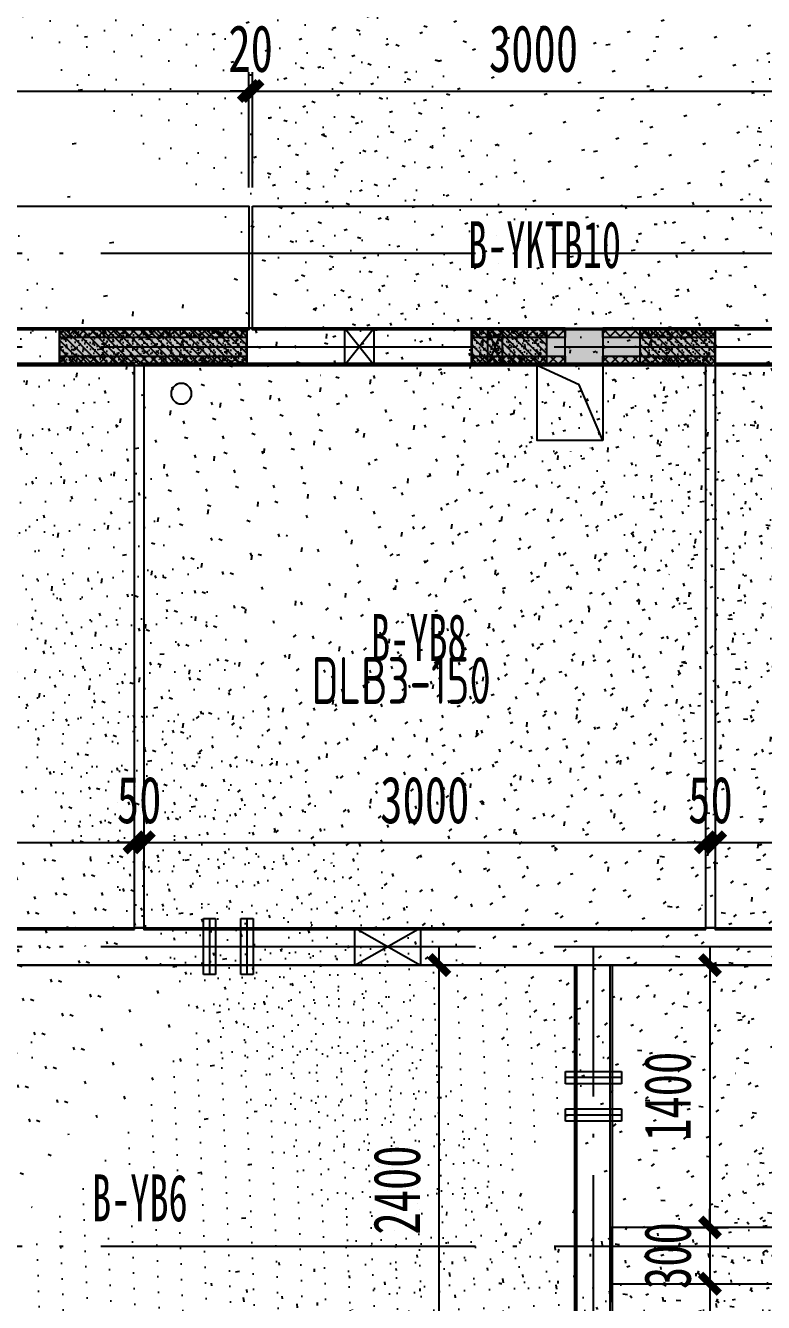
# Model space of a CAD drawing. Extents: x -3200779283 to -8106663, y 659664 to 1123462.
# Drawn here: x -8135382 to -8131443, y 1011838 to 1018652 of the extents above; entities that cross this region are included whole.
import ezdxf
from ezdxf.enums import TextEntityAlignment as Align
from ezdxf.xclip import XClip

# ---------------------------------------------------------------- set-up
doc = ezdxf.new("R2010")
doc.units = 0
doc.header["$LTSCALE"] = 1000
doc.header["$MEASUREMENT"] = 0
doc.header["$XCLIPFRAME"] = 0
for name, pattern in [('125-墙体$0$CENTER2', [1.125, 0.75, -0.125, 0.125, -0.125]), ('125-墙体$0$CONTINOUS', [0]), ('3#-轴线$0$DOTE', [2.42, 2, -0.2, 0.02, -0.2]), ('3#4#5#$0$DASH', [0.35, 0.25, -0.1]), ('DASH', [0.35, 0.25, -0.1])]:
    doc.linetypes.add(name, pattern=pattern)
doc.layers.get('Defpoints').update_dxf_attribs({"color": 30, "linetype": 'DASH'})
for name, color, linetype in [('125-墙体$0$DUCT-排烟中心线', 5, '125-墙体$0$CENTER2'), ('125-墙体$0$DUCT-排烟管', 2, 'Continuous'), ('125-墙体$0$DUCT-送风中心线', 5, '125-墙体$0$CENTER2'), ('125-墙体$0$DUCT-送风管', 4, 'Continuous'), ('125-墙体$0$S-SLAB-HOLE', 5, 'Continuous'), ('125-墙体$0$S-WALL', 40, 'Continuous'), ('125-墙体$0$S-WALL-BEAM', 120, 'Continuous'), ('125-墙体$0$S-WALL-COLU', 252, '125-墙体$0$CONTINOUS'), ('125-墙体$0$S-WALL-COLU-HATC', 16, 'Continuous'), ('125-墙体$0$S-WALL-HATC', 253, 'Continuous'), ('125-墙体$0$提结构条件', 7, 'Continuous'), ('125-墙体$0$暖-首层和标准层暖通套管_TZ$0$H-暖洞-剪力墙', 6, 'Continuous'), ('125-墙体$0$暖-首层和标准层暖通套管_TZ$0$H-暖洞-穿梁', 3, 'Continuous'), ('3#-轴线$0$A-ANNO-DOTE', 10, '3#-轴线$0$DOTE'), ('3#4#5#$0$PC-SLAB', 6, '3#4#5#$0$DASH'), ('3#4#5#$0$S-ANNO-TEXT', 7, 'Continuous'), ('3#4#5#$0$S-DIMS-SLAB', 120, 'Continuous'), ('3#4#5#$0$S-PC-FQ-WYQ', 4, 'Continuous'), ('3#4#5#$0$S-PC-SLAB', 6, 'Continuous'), ('3#4#5#$0$S-WALL-HATC', 253, 'Continuous'), ('3#4#5#$0$可计入现浇段', 60, 'Continuous'), ('3#4#5#模板$0$S-SLAB-TEXT', 120, 'Continuous')]:
    doc.layers.add(name, color=color, linetype=linetype)
doc.styles.add('3#4#5#$0$外部参照 1$0$宋体', font='', dxfattribs={"width": 0.8})
doc.styles.add('3#4#5#$0$楷体', font='', dxfattribs={"width": 0.7})
doc.styles.add('3#4#5#模板$0$TSSD_Rein', font='tssdeng.shx', dxfattribs={"width": 0.7, "bigfont": 'hztxt.shx'})
doc.styles.get('3#4#5#$0$外部参照 1$0$宋体').set_extended_font_data('SimSun')
doc.styles.get('3#4#5#$0$楷体').set_extended_font_data('KaiTi_GB2312')
doc.dimstyles.new('3#4#5#$0$TSSD_100_100', dxfattribs={"dimtxt": 250, "dimasz": 100, "dimexe": 100, "dimexo": 250, "dimgap": 100, "dimtad": 1, "dimdec": 0, "dimzin": 0, "dimdsep": 46, "dimtxsty": '3#4#5#$0$楷体', "dimblk": '3#4#5#$0$_ArchTick', "dimcen": 0, "dimdle": 100, "dimclrt": 7, "dimadec": 0, "dimazin": 0, "dimtfac": 1, "dimtdec": 0, "dimtix": 1, "dimtmove": 2, "dimatfit": 3, "dimfxl": 1, "dimtolj": 1, "dimtzin": 0, "dimarcsym": 0})

# ---------------------------------------------------------------- blocks, each defined once
blk = doc.blocks.new('3#4#5#模板$0$banhou-1')
at = {"layer": '3#4#5#模板$0$S-SLAB-TEXT', "style": '3#4#5#模板$0$TSSD_Rein', "width": 0.7}
blk.add_text('DLB3-150', height=250, dxfattribs=at).set_placement((97606.4, 30506.8), align=Align.BOTTOM_LEFT)
blk = doc.blocks.new('3#4#5#$0$B-YWQ1')
at = {"layer": '3#4#5#$0$S-PC-FQ-WYQ'}
h = blk.add_hatch(dxfattribs=at)
h.set_pattern_fill('ANSI37', color=256, scale=12, angle=180)
h.set_pattern_definition([(225, (-660807.175, -531964.03), (26.9407684, -26.9407684), []), (315, (-660807.175, -531964.03), (26.9407684, 26.9407684), [])])
h.paths.add_polyline_path([(-147205.8, 329838.4), (-147205.8, 329888.4), (-147605.8, 329888.4), (-147605.8, 329838.4)])
h = blk.add_hatch(dxfattribs=at)
h.set_pattern_fill('ANSI37', color=256, scale=12, angle=180)
h.set_pattern_definition([(225, (-658107.177, -531964.03), (26.9407684, -26.9407684), []), (315, (-658107.177, -531964.03), (26.9407684, 26.9407684), [])])
h.paths.add_polyline_path([(-144505.8, 329838.4), (-144505.8, 329888.4), (-145105.8, 329888.4), (-145105.8, 329838.4)])
h = blk.add_hatch(dxfattribs=at)
h.set_pattern_fill('ANSI37', color=256, scale=12, angle=180)
h.set_pattern_definition([(225, (-660807.175, -532114.03), (26.9407684, -26.9407684), []), (315, (-660807.175, -532114.03), (26.9407684, 26.9407684), [])])
h.paths.add_polyline_path([(-147205.8, 329688.4), (-147205.8, 329738.4), (-147605.8, 329738.4), (-147605.8, 329688.4)])
h = blk.add_hatch(dxfattribs=at)
h.set_pattern_fill('ANSI37', color=256, scale=12, angle=180)
h.set_pattern_definition([(225, (-658107.177, -532114.03), (26.9407684, -26.9407684), []), (315, (-658107.177, -532114.03), (26.9407684, 26.9407684), [])])
h.paths.add_polyline_path([(-144505.8, 329688.4), (-144505.8, 329738.4), (-145105.8, 329738.4), (-145105.8, 329688.4)])
for points in [[(-147205.8, 329838.4), (-147205.8, 329888.4), (-147605.8, 329888.4), (-147605.8, 329838.4)], [(-147605.8, 329688.4), (-147605.8, 329888.4), (-147205.8, 329888.4), (-147205.8, 329688.4)], [(-147205.8, 329888.4), (-145105.8, 329888.4), (-145105.8, 329688.4), (-147205.8, 329688.4)], [(-144505.8, 329838.4), (-144505.8, 329888.4), (-145105.8, 329888.4), (-145105.8, 329838.4)], [(-145105.8, 329688.4), (-145105.8, 329888.4), (-144505.8, 329888.4), (-144505.8, 329688.4)], [(-147205.8, 329688.4), (-147205.8, 329738.4), (-147605.8, 329738.4), (-147605.8, 329688.4)], [(-144505.8, 329688.4), (-144505.8, 329738.4), (-145105.8, 329738.4), (-145105.8, 329688.4)]]:
    blk.add_lwpolyline(points, close=True, dxfattribs=at)
blk = doc.blocks.new('3#4#5#$0$B-YWQ2')
at = {"layer": '3#4#5#$0$S-PC-FQ-WYQ'}
h = blk.add_hatch(dxfattribs=at)
h.set_pattern_fill('ANSI37', color=256, scale=12, angle=180)
h.set_pattern_definition([(225, (-657507.18, -531964.03), (26.9407684, -26.9407684), []), (315, (-657507.18, -531964.03), (26.9407684, 26.9407684), [])])
h.paths.add_polyline_path([(-143805.8, 329838.4), (-143805.8, 329888.4), (-144305.8, 329888.4), (-144305.8, 329838.4)])
h = blk.add_hatch(dxfattribs=at)
h.set_pattern_fill('ANSI37', color=256, scale=12, angle=180)
h.set_pattern_definition([(225, (-655807.177, -531964.03), (26.9407684, -26.9407684), []), (315, (-655807.177, -531964.03), (26.9407684, 26.9407684), [])])
h.paths.add_polyline_path([(-141605.8, 329838.4), (-141605.8, 329888.4), (-142605.8, 329888.4), (-142605.8, 329838.4)])
h = blk.add_hatch(dxfattribs=at)
h.set_pattern_fill('ANSI37', color=256, scale=12, angle=180)
h.set_pattern_definition([(225, (-653107.182, -531964.03), (26.9407684, -26.9407684), []), (315, (-653107.182, -531964.03), (26.9407684, 26.9407684), [])])
h.paths.add_polyline_path([(-139605.8, 329838.4), (-139605.8, 329888.4), (-140105.8, 329888.4), (-140105.8, 329838.4)])
h = blk.add_hatch(dxfattribs=at)
h.set_pattern_fill('ANSI37', color=256, scale=12, angle=180)
h.set_pattern_definition([(225, (-657507.18, -532114.03), (26.9407684, -26.9407684), []), (315, (-657507.18, -532114.03), (26.9407684, 26.9407684), [])])
h.paths.add_polyline_path([(-143805.8, 329688.4), (-143805.8, 329738.4), (-144305.8, 329738.4), (-144305.8, 329688.4)])
h = blk.add_hatch(dxfattribs=at)
h.set_pattern_fill('ANSI37', color=256, scale=12, angle=180)
h.set_pattern_definition([(225, (-655807.177, -532114.03), (26.9407684, -26.9407684), []), (315, (-655807.177, -532114.03), (26.9407684, 26.9407684), [])])
h.paths.add_polyline_path([(-141605.8, 329688.4), (-141605.8, 329738.4), (-142605.8, 329738.4), (-142605.8, 329688.4)])
h = blk.add_hatch(dxfattribs=at)
h.set_pattern_fill('ANSI37', color=256, scale=12, angle=180)
h.set_pattern_definition([(225, (-653107.182, -532114.03), (26.9407684, -26.9407684), []), (315, (-653107.182, -532114.03), (26.9407684, 26.9407684), [])])
h.paths.add_polyline_path([(-139605.8, 329688.4), (-139605.8, 329738.4), (-140105.8, 329738.4), (-140105.8, 329688.4)])
for points in [[(-143805.8, 329838.4), (-143805.8, 329888.4), (-144305.8, 329888.4), (-144305.8, 329838.4)], [(-144305.8, 329688.4), (-144305.8, 329888.4), (-143805.8, 329888.4), (-143805.8, 329688.4)], [(-143805.8, 329888.4), (-142605.8, 329888.4), (-142605.8, 329688.4), (-143805.8, 329688.4)], [(-141605.8, 329838.4), (-141605.8, 329888.4), (-142605.8, 329888.4), (-142605.8, 329838.4)], [(-142605.8, 329688.4), (-142605.8, 329888.4), (-141605.8, 329888.4), (-141605.8, 329688.4)], [(-141605.8, 329888.4), (-140105.8, 329888.4), (-140105.8, 329688.4), (-141605.8, 329688.4)], [(-139605.8, 329838.4), (-139605.8, 329888.4), (-140105.8, 329888.4), (-140105.8, 329838.4)], [(-140105.8, 329688.4), (-140105.8, 329888.4), (-139605.8, 329888.4), (-139605.8, 329688.4)], [(-143805.8, 329688.4), (-143805.8, 329738.4), (-144305.8, 329738.4), (-144305.8, 329688.4)], [(-141605.8, 329688.4), (-141605.8, 329738.4), (-142605.8, 329738.4), (-142605.8, 329688.4)], [(-139605.8, 329688.4), (-139605.8, 329738.4), (-140105.8, 329738.4), (-140105.8, 329688.4)]]:
    blk.add_lwpolyline(points, close=True, dxfattribs=at)
blk = doc.blocks.new('3#4#5#$0$A$C53EF3948')
at = {"layer": '3#4#5#$0$可计入现浇段'}
blk.add_lwpolyline([(38299.3, 0), (38299.3, 0), (38299.3, 0), (38499.3, 0), (38499.3, 0), (38499.3, 0), (38499.3, -200), (38299.3, -200), (38299.3, 0)], dxfattribs=at)
at = {"layer": '3#4#5#$0$S-PC-FQ-WYQ', "xscale": -1}
for name in ['3#4#5#$0$B-YWQ2', '3#4#5#$0$B-YWQ1']:
    blk.add_blockref(name, (-106006.5, -329888.4), dxfattribs=at)
blk = doc.blocks.new('3#4#5#$0$ban111')
at = {"layer": '3#4#5#$0$S-WALL-HATC', "ltscale": 100}
h = blk.add_hatch(dxfattribs=at)
h.set_pattern_fill('AR-CONC', color=256, scale=25, angle=-360, style=0)
h.set_pattern_definition([(50, (-2021084971.69, 37341211722.8), (179.3150456502, -15.68803374565), [18.75, -206.25]), (355, (-2021084971.69, 37341211722.8), (-34.68783340325, 188.048033425), [15, -165]), (100.4514, (-2021084956.75, 37341211721.5), (144.6273454285, 172.3598855152), [15.9350475, -175.285528]), (46.1842, (-2021084971.69, 37341211772.8), (266.8102621564, -41.3797535823), [28.125, -309.375]), (96.6356, (-2021084949.45, 37341211769.35), (233.6656763872, 243.5294677251), [23.902572, -262.92825]), (351.1842, (-2021084971.7, 37341211772.8), (233.6654862834, 243.5296502313), [22.5, -247.5]), (21, (-2021084946.69, 37341211760.3), (149.2267630296, -100.65472266633), [18.75, -206.25]), (326, (-2021084946.69, 37341211760.3), (60.8288329804, 181.2875112617), [15, -165]), (71.4514, (-2021084934.25, 37341211751.92), (210.0556571454, 80.6326241775), [15.9350475, -175.285528]), (37.5, (-2021084971.69, 37341211722.8), (3.03996382932, 83.22346345783), [0, -163, 0, -167.5, 0, -165.625]), (7.5, (-2021084971.69, 37341211722.8), (65.76738436054, 98.6029279706), [0, -95.5, 0, -159.25, 0, -63.125]), (327.5, (-2021085027.44, 37341211722.8), (133.4556090431, -5.6387179336), [0, -62.5, 0, -195, 0, -258.75]), (317.5, (-2021085052.44, 37341211722.8), (145.7965423356, 25.02624558308), [0, -81.25, 0, -129.5, 0, -183.75])])
h.paths.add_polyline_path([(-229032, 409975), (-228982, 409975), (-228982, 412975), (-229032, 412975)])
h = blk.add_hatch(dxfattribs=at)
h.set_pattern_fill('AR-CONC', color=256, scale=25, angle=-360, style=0)
h.set_pattern_definition([(50, (-2021081921.69, 37341211722.8), (179.3150456502, -15.68803374565), [18.75, -206.25]), (355, (-2021081921.69, 37341211722.8), (-34.68783340325, 188.048033425), [15, -165]), (100.4514, (-2021081906.75, 37341211721.5), (144.6273454285, 172.3598855152), [15.9350475, -175.285528]), (46.1842, (-2021081921.69, 37341211772.8), (266.8102621564, -41.3797535823), [28.125, -309.375]), (96.6356, (-2021081899.45, 37341211769.35), (233.6656763872, 243.5294677251), [23.902572, -262.92825]), (351.1842, (-2021081921.7, 37341211772.8), (233.6654862834, 243.5296502313), [22.5, -247.5]), (21, (-2021081896.69, 37341211760.3), (149.2267630296, -100.65472266633), [18.75, -206.25]), (326, (-2021081896.69, 37341211760.3), (60.8288329804, 181.2875112617), [15, -165]), (71.4514, (-2021081884.25, 37341211751.92), (210.0556571454, 80.6326241775), [15.9350475, -175.285528]), (37.5, (-2021081921.69, 37341211722.8), (3.03996382932, 83.22346345783), [0, -163, 0, -167.5, 0, -165.625]), (7.5, (-2021081921.69, 37341211722.8), (65.76738436054, 98.6029279706), [0, -95.5, 0, -159.25, 0, -63.125]), (327.5, (-2021081977.44, 37341211722.8), (133.4556090431, -5.6387179336), [0, -62.5, 0, -195, 0, -258.75]), (317.5, (-2021082002.44, 37341211722.8), (145.7965423356, 25.02624558308), [0, -81.25, 0, -129.5, 0, -183.75])])
h.paths.add_polyline_path([(-225982, 409975), (-225932, 409975), (-225932, 412975), (-225982, 412975)])
h = blk.add_hatch(dxfattribs=at)
h.set_pattern_fill('AR-CONC', color=256, scale=25, angle=-270, style=0)
h.set_pattern_definition([(140, (-37341041949.5, -2020433459.27), (15.68803374565, 179.3150456502), [18.75, -206.25]), (85, (-37341041949.5, -2020433459.27), (-188.048033425, -34.68783340325), [15, -165]), (190.4514, (-37341041948.2, -2020433444.32), (-172.3598855152, 144.6273454285), [15.9350475, -175.285528]), (136.1842, (-37341041999.5, -2020433459.27), (41.3797535823, 266.8102621564), [28.125, -309.375]), (186.6356, (-37341041996.05, -2020433437.03), (-243.5294677251, 233.6656763872), [23.902572, -262.92825]), (81.1842, (-37341041999.5, -2020433459.27), (-243.5296502313, 233.6654862834), [22.5, -247.5]), (111, (-37341041987, -2020433434.27), (100.65472266633, 149.2267630296), [18.75, -206.25]), (56, (-37341041987, -2020433434.27), (-181.2875112617, 60.8288329804), [15, -165]), (161.4514, (-37341041978.61, -2020433421.83), (-80.6326241775, 210.0556571454), [15.9350475, -175.285528]), (127.5, (-37341041949.5, -2020433459.266), (-83.22346345783, 3.03996382932), [0, -163, 0, -167.5, 0, -165.625]), (97.5, (-37341041949.5, -2020433459.27), (-98.6029279706, 65.76738436054), [0, -95.5, 0, -159.25, 0, -63.125]), (57.5, (-37341041949.5, -2020433515.016), (5.6387179336, 133.4556090431), [0, -62.5, 0, -195, 0, -258.75]), (47.5, (-37341041949.5, -2020433540.02), (-25.02624558308, 145.7965423356), [0, -81.25, 0, -129.5, 0, -183.75])])
h.paths.add_polyline_path([(-231732, 408075), (-231732, 408375), (-228482, 408375), (-228482, 408075)])
at = {"layer": '3#4#5#$0$S-PC-SLAB'}
for points in [[(-231732, 409965), (-231732, 412985), (-229032, 412985), (-229032, 409965)], [(-228982, 409965), (-228982, 412985), (-225982, 412985), (-225982, 409965)], [(-225932, 409965), (-225932, 412985), (-223232, 412985), (-223232, 409965)], [(-228292, 407375), (-222672, 407375), (-222672, 409775), (-228292, 409775)], [(-231742, 406575), (-228472, 406575), (-228472, 408075), (-231742, 408075)]]:
    blk.add_lwpolyline(points, close=True, dxfattribs=at)
blk.add_lwpolyline([(-231742, 408375), (-228481.8, 408375), (-228471.8, 408375), (-228471.8, 407975.9), (-228471.8, 407975.9), (-228471.8, 409775), (-231742, 409775), (-231742, 408375)], dxfattribs=at)
at = {"layer": '3#4#5#$0$S-WALL-HATC', "ltscale": 100}
for points in [[(-229032, 409975), (-228982, 409975), (-228982, 412975), (-229032, 412975)], [(-225982, 409975), (-225932, 409975), (-225932, 412975), (-225982, 412975)], [(-231732, 408075), (-231732, 408375), (-228482, 408375), (-228482, 408075)]]:
    blk.add_lwpolyline(points, close=True, dxfattribs=at)
blk = doc.blocks.new('3#4#5#$0$_ArchTick')
at = {"color": 0, "linetype": 'ByBlock', "const_width": 0.4}
blk.add_lwpolyline([(-0.5, -0.5), (0.5, 0.5)], dxfattribs=at)
blk = doc.blocks.new('*D845')
at = {"layer": '3#4#5#$0$S-DIMS-SLAB', "color": 0, "lineweight": -2, "transparency": 16777216}
for p, q in [((185896.3, 163030.4), (188796.3, 163030.4)), ((185996.3, 162884.1), (185996.3, 162930.4)), ((188696.3, 162884.1), (188696.3, 162930.4))]:
    blk.add_line(p, q, dxfattribs=at)
at = {"layer": 'Defpoints', "color": 0, "transparency": 16777216}
for p in [(185996.3, 163134.1), (188696.3, 163134.1), (188696.3, 163030.4)]:
    blk.add_point(p, dxfattribs=at)
at = {"layer": '3#4#5#$0$S-DIMS-SLAB', "color": 0, "lineweight": -2, "transparency": 16777216, "xscale": 100, "yscale": 100, "zscale": 100, "rotation": 180}
blk.add_blockref('3#4#5#$0$_ArchTick', (185996.3, 163030.4), dxfattribs=at)
at = {"layer": '3#4#5#$0$S-DIMS-SLAB', "color": 0, "lineweight": -2, "transparency": 16777216, "xscale": 100, "yscale": 100, "zscale": 100}
blk.add_blockref('3#4#5#$0$_ArchTick', (188696.3, 163030.4), dxfattribs=at)
at = {"layer": '3#4#5#$0$S-DIMS-SLAB', "color": 7, "transparency": 16777216, "insert": (187346.3, 163255.4), "char_height": 250, "attachment_point": 5, "style": '3#4#5#$0$楷体'}
blk.add_mtext('\\A1;2700', dxfattribs=at)
blk = doc.blocks.new('*D846')
at = {"layer": '3#4#5#$0$S-DIMS-SLAB', "color": 0, "lineweight": -2, "transparency": 16777216}
for p, q in [((185946.3, 163030.4), (185846.3, 163030.4)), ((185946.3, 163030.4), (185996.3, 163030.4)), ((185996.3, 163030.4), (186096.3, 163030.4)), ((185946.3, 162884.1), (185946.3, 162930.4)), ((185996.3, 162884.1), (185996.3, 162930.4))]:
    blk.add_line(p, q, dxfattribs=at)
at = {"layer": 'Defpoints', "color": 0, "transparency": 16777216}
for p in [(185946.3, 163134.1), (185996.3, 163134.1), (185996.3, 163030.4)]:
    blk.add_point(p, dxfattribs=at)
at = {"layer": '3#4#5#$0$S-DIMS-SLAB', "color": 0, "lineweight": -2, "transparency": 16777216, "xscale": 100, "yscale": 100, "zscale": 100}
blk.add_blockref('3#4#5#$0$_ArchTick', (185946.3, 163030.4), dxfattribs=at)
at = {"layer": '3#4#5#$0$S-DIMS-SLAB', "color": 0, "lineweight": -2, "transparency": 16777216, "xscale": 100, "yscale": 100, "zscale": 100, "rotation": 180}
blk.add_blockref('3#4#5#$0$_ArchTick', (185996.3, 163030.4), dxfattribs=at)
at = {"layer": '3#4#5#$0$S-DIMS-SLAB', "color": 7, "transparency": 16777216, "insert": (185971.3, 163255.4), "char_height": 250, "attachment_point": 5, "style": '3#4#5#$0$楷体'}
blk.add_mtext('\\A1;50', dxfattribs=at)
blk = doc.blocks.new('*D852')
at = {"layer": '3#4#5#$0$S-DIMS-SLAB', "color": 0, "lineweight": -2, "transparency": 16777216}
for p, q in [((184523.3, 159875), (184523.3, 162475)), ((184305.6, 162375), (184623.3, 162375)), ((184305.6, 159975), (184623.3, 159975))]:
    blk.add_line(p, q, dxfattribs=at)
at = {"layer": 'Defpoints', "color": 0, "transparency": 16777216}
for p in [(184055.6, 162375), (184523.3, 162375), (184055.6, 159975)]:
    blk.add_point(p, dxfattribs=at)
at = {"layer": '3#4#5#$0$S-DIMS-SLAB', "color": 0, "lineweight": -2, "transparency": 16777216, "xscale": 100, "yscale": 100, "zscale": 100}
for p, rotation in [((184523.3, 162375), 90), ((184523.3, 159975), 270)]:
    blk.add_blockref('3#4#5#$0$_ArchTick', p, dxfattribs=dict(at, rotation=rotation))
at = {"layer": '3#4#5#$0$S-DIMS-SLAB', "color": 7, "transparency": 16777216, "insert": (184298.3, 161175), "char_height": 250, "attachment_point": 5, "rotation": 90, "style": '3#4#5#$0$楷体'}
blk.add_mtext('\\A1;2400', dxfattribs=at)
blk = doc.blocks.new('*D854')
at = {"layer": '3#4#5#$0$S-DIMS-SLAB', "color": 0, "lineweight": -2, "transparency": 16777216}
for p, q in [((185968.3, 162475), (185968.3, 160875)), ((185686.1, 162375), (186068.3, 162375)), ((185686.1, 160975), (186068.3, 160975))]:
    blk.add_line(p, q, dxfattribs=at)
at = {"layer": 'Defpoints', "color": 0, "transparency": 16777216}
for p in [(185436.1, 162375), (185436.1, 160975), (185968.3, 160975)]:
    blk.add_point(p, dxfattribs=at)
at = {"layer": '3#4#5#$0$S-DIMS-SLAB', "color": 0, "lineweight": -2, "transparency": 16777216, "xscale": 100, "yscale": 100, "zscale": 100}
for p, rotation in [((185968.3, 162375), 90), ((185968.3, 160975), 270)]:
    blk.add_blockref('3#4#5#$0$_ArchTick', p, dxfattribs=dict(at, rotation=rotation))
at = {"layer": '3#4#5#$0$S-DIMS-SLAB', "color": 7, "transparency": 16777216, "insert": (185743.3, 161675), "char_height": 250, "attachment_point": 5, "rotation": 90, "style": '3#4#5#$0$楷体'}
blk.add_mtext('\\A1;1400', dxfattribs=at)
blk = doc.blocks.new('*D855')
at = {"layer": '3#4#5#$0$S-DIMS-SLAB', "color": 0, "lineweight": -2, "transparency": 16777216}
for p, q in [((185968.3, 160975), (185968.3, 161075)), ((185686.1, 160975), (186068.3, 160975)), ((185968.3, 160975), (185968.3, 160675)), ((185686.1, 160675), (186068.3, 160675)), ((185968.3, 160675), (185968.3, 160575))]:
    blk.add_line(p, q, dxfattribs=at)
at = {"layer": 'Defpoints', "color": 0, "transparency": 16777216}
for p in [(185436.1, 160975), (185436.1, 160675), (185968.3, 160675)]:
    blk.add_point(p, dxfattribs=at)
at = {"layer": '3#4#5#$0$S-DIMS-SLAB', "color": 0, "lineweight": -2, "transparency": 16777216, "xscale": 100, "yscale": 100, "zscale": 100}
for p, rotation in [((185968.3, 160975), 270), ((185968.3, 160675), 90)]:
    blk.add_blockref('3#4#5#$0$_ArchTick', p, dxfattribs=dict(at, rotation=rotation))
at = {"layer": '3#4#5#$0$S-DIMS-SLAB', "color": 7, "transparency": 16777216, "insert": (185743.3, 160825), "char_height": 250, "attachment_point": 5, "rotation": 90, "style": '3#4#5#$0$楷体'}
blk.add_mtext('\\A1;300', dxfattribs=at)
blk = doc.blocks.new('*D856')
at = {"layer": '3#4#5#$0$S-DIMS-SLAB', "color": 0, "lineweight": -2, "transparency": 16777216}
for p, q in [((185968.3, 160775), (185968.3, 159075)), ((185686.1, 160675), (186068.3, 160675)), ((185686.1, 159175), (186068.3, 159175))]:
    blk.add_line(p, q, dxfattribs=at)
at = {"layer": 'Defpoints', "color": 0, "transparency": 16777216}
for p in [(185436.1, 160675), (185436.1, 159175), (185968.3, 159175)]:
    blk.add_point(p, dxfattribs=at)
at = {"layer": '3#4#5#$0$S-DIMS-SLAB', "color": 0, "lineweight": -2, "transparency": 16777216, "xscale": 100, "yscale": 100, "zscale": 100}
for p, rotation in [((185968.3, 160675), 90), ((185968.3, 159175), 270)]:
    blk.add_blockref('3#4#5#$0$_ArchTick', p, dxfattribs=dict(at, rotation=rotation))
at = {"layer": '3#4#5#$0$S-DIMS-SLAB', "color": 7, "transparency": 16777216, "insert": (185743.3, 159925), "char_height": 250, "attachment_point": 5, "rotation": 90, "style": '3#4#5#$0$楷体'}
blk.add_mtext('\\A1;1500', dxfattribs=at)
blk = doc.blocks.new('*D859')
at = {"layer": '3#4#5#$0$S-DIMS-SLAB', "color": 0, "lineweight": -2, "transparency": 16777216}
for p, q in [((182846.3, 163030.4), (186046.3, 163030.4)), ((182946.3, 162884.1), (182946.3, 162930.4)), ((185946.3, 162884.1), (185946.3, 162930.4))]:
    blk.add_line(p, q, dxfattribs=at)
at = {"layer": 'Defpoints', "color": 0, "transparency": 16777216}
for p in [(182946.3, 163134.1), (185946.3, 163134.1), (185946.3, 163030.4)]:
    blk.add_point(p, dxfattribs=at)
at = {"layer": '3#4#5#$0$S-DIMS-SLAB', "color": 0, "lineweight": -2, "transparency": 16777216, "xscale": 100, "yscale": 100, "zscale": 100, "rotation": 180}
blk.add_blockref('3#4#5#$0$_ArchTick', (182946.3, 163030.4), dxfattribs=at)
at = {"layer": '3#4#5#$0$S-DIMS-SLAB', "color": 0, "lineweight": -2, "transparency": 16777216, "xscale": 100, "yscale": 100, "zscale": 100}
blk.add_blockref('3#4#5#$0$_ArchTick', (185946.3, 163030.4), dxfattribs=at)
at = {"layer": '3#4#5#$0$S-DIMS-SLAB', "color": 7, "transparency": 16777216, "insert": (184446.3, 163255.4), "char_height": 250, "attachment_point": 5, "style": '3#4#5#$0$楷体'}
blk.add_mtext('\\A1;3000', dxfattribs=at)
blk = doc.blocks.new('*D860')
at = {"layer": '3#4#5#$0$S-DIMS-SLAB', "color": 0, "lineweight": -2, "transparency": 16777216}
for p, q in [((182896.3, 163030.4), (182796.3, 163030.4)), ((182896.3, 163030.4), (182946.3, 163030.4)), ((182946.3, 163030.4), (183046.3, 163030.4)), ((182896.3, 162884.1), (182896.3, 162930.4)), ((182946.3, 162884.1), (182946.3, 162930.4))]:
    blk.add_line(p, q, dxfattribs=at)
at = {"layer": 'Defpoints', "color": 0, "transparency": 16777216}
for p in [(182896.3, 163134.1), (182946.3, 163134.1), (182946.3, 163030.4)]:
    blk.add_point(p, dxfattribs=at)
at = {"layer": '3#4#5#$0$S-DIMS-SLAB', "color": 0, "lineweight": -2, "transparency": 16777216, "xscale": 100, "yscale": 100, "zscale": 100}
blk.add_blockref('3#4#5#$0$_ArchTick', (182896.3, 163030.4), dxfattribs=at)
at = {"layer": '3#4#5#$0$S-DIMS-SLAB', "color": 0, "lineweight": -2, "transparency": 16777216, "xscale": 100, "yscale": 100, "zscale": 100, "rotation": 180}
blk.add_blockref('3#4#5#$0$_ArchTick', (182946.3, 163030.4), dxfattribs=at)
at = {"layer": '3#4#5#$0$S-DIMS-SLAB', "color": 7, "transparency": 16777216, "insert": (182921.3, 163255.4), "char_height": 250, "attachment_point": 5, "style": '3#4#5#$0$楷体'}
blk.add_mtext('\\A1;50', dxfattribs=at)
blk = doc.blocks.new('*D861')
at = {"layer": '3#4#5#$0$S-DIMS-SLAB', "color": 0, "lineweight": -2, "transparency": 16777216}
for p, q in [((180096.3, 163030.4), (182996.3, 163030.4)), ((180196.3, 162884.1), (180196.3, 162930.4)), ((182896.3, 162884.1), (182896.3, 162930.4))]:
    blk.add_line(p, q, dxfattribs=at)
at = {"layer": 'Defpoints', "color": 0, "transparency": 16777216}
for p in [(180196.3, 163134.1), (182896.3, 163134.1), (182896.3, 163030.4)]:
    blk.add_point(p, dxfattribs=at)
at = {"layer": '3#4#5#$0$S-DIMS-SLAB', "color": 0, "lineweight": -2, "transparency": 16777216, "xscale": 100, "yscale": 100, "zscale": 100, "rotation": 180}
blk.add_blockref('3#4#5#$0$_ArchTick', (180196.3, 163030.4), dxfattribs=at)
at = {"layer": '3#4#5#$0$S-DIMS-SLAB', "color": 0, "lineweight": -2, "transparency": 16777216, "xscale": 100, "yscale": 100, "zscale": 100}
blk.add_blockref('3#4#5#$0$_ArchTick', (182896.3, 163030.4), dxfattribs=at)
at = {"layer": '3#4#5#$0$S-DIMS-SLAB', "color": 7, "transparency": 16777216, "insert": (181546.3, 163255.4), "char_height": 250, "attachment_point": 5, "style": '3#4#5#$0$楷体'}
blk.add_mtext('\\A1;2700', dxfattribs=at)
blk = doc.blocks.new('*D929')
at = {"layer": '3#4#5#$0$S-DIMS-SLAB', "color": 0, "lineweight": -2, "transparency": 16777216}
for p, q in [((177493.2, 330638.4), (177493.2, 331253.5)), ((180783.2, 330638.4), (180783.2, 331253.5)), ((177393.2, 331153.5), (180883.2, 331153.5))]:
    blk.add_line(p, q, dxfattribs=at)
at = {"layer": 'Defpoints', "color": 0, "transparency": 16777216}
for p in [(180783.2, 331153.5), (177493.2, 330388.4), (180783.2, 330388.4)]:
    blk.add_point(p, dxfattribs=at)
at = {"layer": '3#4#5#$0$S-DIMS-SLAB', "color": 0, "lineweight": -2, "transparency": 16777216, "xscale": 100, "yscale": 100, "zscale": 100, "rotation": 180}
blk.add_blockref('3#4#5#$0$_ArchTick', (177493.2, 331153.5), dxfattribs=at)
at = {"layer": '3#4#5#$0$S-DIMS-SLAB', "color": 0, "lineweight": -2, "transparency": 16777216, "xscale": 100, "yscale": 100, "zscale": 100}
blk.add_blockref('3#4#5#$0$_ArchTick', (180783.2, 331153.5), dxfattribs=at)
at = {"layer": '3#4#5#$0$S-DIMS-SLAB', "color": 7, "transparency": 16777216, "insert": (179138.2, 331378.5), "char_height": 250, "attachment_point": 5, "style": '3#4#5#$0$楷体'}
blk.add_mtext('\\A1;3290', dxfattribs=at)
blk = doc.blocks.new('*D930')
at = {"layer": '3#4#5#$0$S-DIMS-SLAB', "color": 0, "lineweight": -2, "transparency": 16777216}
for p, q in [((180783.2, 330638.4), (180783.2, 331253.5)), ((180803.2, 330638.4), (180803.2, 331253.5)), ((180783.2, 331153.5), (180683.2, 331153.5)), ((180783.2, 331153.5), (180803.2, 331153.5)), ((180803.2, 331153.5), (180903.2, 331153.5))]:
    blk.add_line(p, q, dxfattribs=at)
at = {"layer": 'Defpoints', "color": 0, "transparency": 16777216}
for p in [(180803.2, 331153.5), (180783.2, 330388.4), (180803.2, 330388.4)]:
    blk.add_point(p, dxfattribs=at)
at = {"layer": '3#4#5#$0$S-DIMS-SLAB', "color": 0, "lineweight": -2, "transparency": 16777216, "xscale": 100, "yscale": 100, "zscale": 100}
blk.add_blockref('3#4#5#$0$_ArchTick', (180783.2, 331153.5), dxfattribs=at)
at = {"layer": '3#4#5#$0$S-DIMS-SLAB', "color": 0, "lineweight": -2, "transparency": 16777216, "xscale": 100, "yscale": 100, "zscale": 100, "rotation": 180}
blk.add_blockref('3#4#5#$0$_ArchTick', (180803.2, 331153.5), dxfattribs=at)
at = {"layer": '3#4#5#$0$S-DIMS-SLAB', "color": 7, "transparency": 16777216, "insert": (180793.2, 331378.5), "char_height": 250, "attachment_point": 5, "style": '3#4#5#$0$楷体'}
blk.add_mtext('\\A1;20', dxfattribs=at)
blk = doc.blocks.new('*D931')
at = {"layer": '3#4#5#$0$S-DIMS-SLAB', "color": 0, "lineweight": -2, "transparency": 16777216}
for p, q in [((180803.2, 330638.4), (180803.2, 331253.5)), ((183803.2, 330638.4), (183803.2, 331253.5)), ((180703.2, 331153.5), (183903.2, 331153.5))]:
    blk.add_line(p, q, dxfattribs=at)
at = {"layer": 'Defpoints', "color": 0, "transparency": 16777216}
for p in [(183803.2, 331153.5), (180803.2, 330388.4), (183803.2, 330388.4)]:
    blk.add_point(p, dxfattribs=at)
at = {"layer": '3#4#5#$0$S-DIMS-SLAB', "color": 0, "lineweight": -2, "transparency": 16777216, "xscale": 100, "yscale": 100, "zscale": 100, "rotation": 180}
blk.add_blockref('3#4#5#$0$_ArchTick', (180803.2, 331153.5), dxfattribs=at)
at = {"layer": '3#4#5#$0$S-DIMS-SLAB', "color": 0, "lineweight": -2, "transparency": 16777216, "xscale": 100, "yscale": 100, "zscale": 100}
blk.add_blockref('3#4#5#$0$_ArchTick', (183803.2, 331153.5), dxfattribs=at)
at = {"layer": '3#4#5#$0$S-DIMS-SLAB', "color": 7, "transparency": 16777216, "insert": (182303.2, 331378.5), "char_height": 250, "attachment_point": 5, "style": '3#4#5#$0$楷体'}
blk.add_mtext('\\A1;3000', dxfattribs=at)
blk = doc.blocks.new('125-墙体$0$retert')
at = {"layer": '125-墙体$0$暖-首层和标准层暖通套管_TZ$0$H-暖洞-剪力墙'}
for p, q in [((55012.6, 61028.7), (54812.7, 61187.7)), ((54812.7, 61028.7), (55012.6, 61187.7))]:
    blk.add_line(p, q, dxfattribs=at)
blk.add_lwpolyline([(55012.6, 61028.7), (55012.6, 61187.7), (54812.7, 61187.7), (54812.7, 61028.7)], close=True, dxfattribs=at)
blk = doc.blocks.new('125-墙体$0$ewrewr')
at = {"layer": '125-墙体$0$暖-首层和标准层暖通套管_TZ$0$H-暖洞-穿梁', "color": 2}
for p, q in [((54898, 62306.1), (54818, 62106.1)), ((54898, 62106.1), (54818, 62306.1))]:
    blk.add_line(p, q, dxfattribs=at)
blk.add_lwpolyline([(54898, 62306.1), (54818, 62306.1), (54818, 62106.1), (54898, 62106.1)], close=True, dxfattribs=at)
blk = doc.blocks.new('125-墙体$0$tretyyt')
at = {"layer": '125-墙体$0$暖-首层和标准层暖通套管_TZ$0$H-暖洞-穿梁', "color": 5}
for p, q in [((52498, 59279.6), (52298, 59359.6)), ((52298, 59279.6), (52498, 59359.6))]:
    blk.add_line(p, q, dxfattribs=at)
blk.add_lwpolyline([(52498, 59279.6), (52498, 59359.6), (52298, 59359.6), (52298, 59279.6)], close=True, dxfattribs=at)
blk = doc.blocks.new('125-墙体$0$rtret')
at = {"layer": '125-墙体$0$暖-首层和标准层暖通套管_TZ$0$H-暖洞-穿梁', "color": 3}
for p, q in [((53777.5, 61921.5), (53618.5, 61721.5)), ((53777.5, 61721.5), (53618.5, 61921.5))]:
    blk.add_line(p, q, dxfattribs=at)
blk.add_lwpolyline([(53777.5, 61921.5), (53618.5, 61921.5), (53618.5, 61721.5), (53777.5, 61721.5)], close=True, dxfattribs=at)
blk = doc.blocks.new('125-墙体$0$she')
at = {"layer": '125-墙体$0$DUCT-排烟中心线'}
for p, q in [((1247.7, -3050.7), (1247.7, -3349.3)), ((5300, -3050.7), (5300, -3349.3)), ((5500, -3050.7), (5500, -3349.3)), ((7449.8, -3050.7), (7449.8, -3349.3)), ((3300.7, -3900), (3599.3, -3900)), ((3300.7, -4100), (3599.3, -4100))]:
    blk.add_line(p, q, dxfattribs=at)
at = {"layer": '125-墙体$0$DUCT-排烟管'}
for p, q in [((1215.2, -3050.7), (1215.2, -3349.3)), ((1280.2, -3050.7), (1215.2, -3050.7)), ((1280.2, -3349.3), (1280.2, -3050.7)), ((5267.5, -3050.7), (5267.5, -3349.3)), ((5332.5, -3050.7), (5267.5, -3050.7)), ((5332.5, -3349.3), (5332.5, -3050.7)), ((5467.5, -3050.7), (5467.5, -3349.3)), ((5532.5, -3050.7), (5467.5, -3050.7)), ((5532.5, -3349.3), (5532.5, -3050.7)), ((7482.3, -3349.3), (7482.3, -3050.7)), ((1215.2, -3349.3), (1280.2, -3349.3)), ((5267.5, -3349.3), (5332.5, -3349.3)), ((5467.5, -3349.3), (5532.5, -3349.3)), ((7417.3, -3349.3), (7482.3, -3349.3)), ((3599.3, -3867.5), (3300.7, -3867.5)), ((3300.7, -3867.5), (3300.7, -3932.5)), ((3599.3, -3932.5), (3599.3, -3867.5)), ((3300.7, -3932.5), (3599.3, -3932.5)), ((3599.3, -4067.5), (3300.7, -4067.5)), ((3300.7, -4067.5), (3300.7, -4132.5)), ((3599.3, -4132.5), (3599.3, -4067.5)), ((3300.7, -4132.5), (3599.3, -4132.5))]:
    blk.add_line(p, q, dxfattribs=at)
at = {"layer": '125-墙体$0$DUCT-送风中心线'}
for p, q in [((1447.7, -3063.7), (1447.7, -3331)), ((1647.7, -3063.7), (1647.7, -3331)), ((7549.8, -3063.7), (7549.8, -3331))]:
    blk.add_line(p, q, dxfattribs=at)
at = {"layer": '125-墙体$0$DUCT-送风管'}
for p, q in [((1407.7, -3063.7), (1407.7, -3331)), ((1487.7, -3063.7), (1407.7, -3063.7)), ((1487.7, -3331), (1487.7, -3063.7)), ((7509.8, -3063.7), (7509.8, -3331)), ((7589.8, -3331), (7589.8, -3063.7)), ((1407.7, -3331), (1487.7, -3331)), ((7509.8, -3331), (7589.8, -3331))]:
    blk.add_line(p, q, dxfattribs=at)
at = {"layer": '125-墙体$0$提结构条件', "color": 3}
for p, q in [((1607.7, -3063.7), (1607.7, -3331)), ((1687.7, -3063.7), (1607.7, -3063.7)), ((1687.7, -3331), (1687.7, -3063.7)), ((1607.7, -3331), (1687.7, -3331))]:
    blk.add_line(p, q, dxfattribs=at)
at = {"layer": '125-墙体$0$暖-首层和标准层暖通套管_TZ$0$H-暖洞-穿梁', "color": 6}
for p, q in [((4723.8, -3100), (4373.8, -3300)), ((4723.8, -3300), (4373.8, -3100))]:
    blk.add_line(p, q, dxfattribs=at)
blk.add_lwpolyline([(4723.8, -3100), (4373.8, -3100), (4373.8, -3300), (4723.8, -3300)], close=True, dxfattribs=at)
at = {"layer": '125-墙体$0$提结构条件', "xscale": -1}
blk.add_blockref('125-墙体$0$ewrewr', (58833, -62206.1), dxfattribs=at)
at = {"layer": '125-墙体$0$提结构条件', "xscale": -1, "rotation": 270}
for name, p in [('125-墙体$0$retert', (-56408.2, -54912.7)), ('125-墙体$0$tretyyt', (-50919.6, -52398))]:
    blk.add_blockref(name, p, dxfattribs=at)
at = {"layer": '125-墙体$0$提结构条件'}
blk.add_blockref('125-墙体$0$rtret', (-46648, -61821.5), dxfattribs=at)
blk = doc.blocks.new('125-墙体')
at = {"layer": '125-墙体$0$S-WALL-COLU-HATC'}
h = blk.add_hatch(dxfattribs=at)
h.set_pattern_fill('AR-CONC', color=256, scale=10)
h.set_pattern_definition([(50, (12290.73, -241007.814), (71.726018, -6.275213), [7.5, -82.5]), (355, (12290.73, -241007.814), (-13.875133, 75.219213), [6, -66]), (100.4514, (12296.705, -241008.34), (57.850938, 68.943954), [6.37402, -70.114211]), (46.1842, (12290.73, -240987.81), (106.724105, -16.5519), [11.25, -123.75]), (96.6356, (12299.62, -240989.19), (93.46627, 97.411787), [9.56103, -105.1713]), (351.1842, (12290.73, -240987.81), (93.466195, 97.41186), [9, -99]), (21, (12300.73, -240992.814), (59.690705, -40.261889), [7.5, -82.5]), (326, (12300.73, -240992.814), (24.331533, 72.515005), [6, -66]), (71.4514, (12305.7, -240996.17), (84.022263, 32.25305), [6.37402, -70.114211]), (37.5, (12290.728, -241007.814), (1.2159855, 33.2893854), [0, -65.2, 0, -67, 0, -66.25]), (7.5, (12290.728, -241007.814), (26.306954, 39.441171), [0, -38.2, 0, -63.7, 0, -25.25]), (327.5, (12268.428, -241007.814), (53.3822436, -2.2554872), [0, -25, 0, -78, 0, -103.5]), (317.5, (12258.43, -241007.814), (58.318617, 10.010498), [0, -32.5, 0, -51.8, 0, -73.5])])
h.paths.add_polyline_path([(3200, -100), (3200, 100), (2800, 100), (2800, -100)])
h = blk.add_hatch(dxfattribs=at)
h.set_pattern_fill('ANSI31', color=256, scale=250, style=0)
h.set_pattern_definition([(45, (12290.728, -241007.814), (-22.097087, 22.097087), [])])
h.paths.add_polyline_path([(3200, 100), (2800, 100), (2800, -100), (3200, -100)])
h = blk.add_hatch(dxfattribs=at)
h.set_pattern_fill('AR-CONC', color=256, scale=10)
h.set_pattern_definition([(50, (13190.73, -241007.815), (71.726018, -6.275213), [7.5, -82.5]), (355, (13190.73, -241007.815), (-13.875133, 75.219213), [6, -66]), (100.4514, (13196.705, -241008.34), (57.850938, 68.943954), [6.37402, -70.114211]), (46.1842, (13190.73, -240987.815), (106.724105, -16.5519), [11.25, -123.75]), (96.6356, (13199.62, -240989.19), (93.46627, 97.411787), [9.56103, -105.1713]), (351.1842, (13190.73, -240987.82), (93.466195, 97.41186), [9, -99]), (21, (13200.73, -240992.815), (59.690705, -40.261889), [7.5, -82.5]), (326, (13200.73, -240992.815), (24.331533, 72.515005), [6, -66]), (71.4514, (13205.7, -240996.17), (84.022263, 32.25305), [6.37402, -70.114211]), (37.5, (13190.728, -241007.815), (1.2159855, 33.2893854), [0, -65.2, 0, -67, 0, -66.25]), (7.5, (13190.73, -241007.815), (26.306954, 39.441171), [0, -38.2, 0, -63.7, 0, -25.25]), (327.5, (13168.428, -241007.815), (53.3822436, -2.2554872), [0, -25, 0, -78, 0, -103.5]), (317.5, (13158.43, -241007.815), (58.318617, 10.010498), [0, -32.5, 0, -51.8, 0, -73.5])])
h.paths.add_polyline_path([(4100, -100), (4100, 100), (3700, 100), (3700, -100)])
h = blk.add_hatch(dxfattribs=at)
h.set_pattern_fill('ANSI31', color=256, scale=250, style=0)
h.set_pattern_definition([(45, (13190.728, -241007.815), (-22.097087, 22.097087), [])])
h.paths.add_polyline_path([(4100, 100), (3700, 100), (3700, -100), (4100, -100)])
h = blk.add_hatch(dxfattribs=at)
h.set_pattern_fill('AR-CONC', color=256, scale=10)
h.set_pattern_definition([(50, (14790.73, -241007.815), (71.726018, -6.275213), [7.5, -82.5]), (355, (14790.73, -241007.815), (-13.875133, 75.219213), [6, -66]), (100.4514, (14796.705, -241008.34), (57.850938, 68.943954), [6.37402, -70.114211]), (46.1842, (14790.73, -240987.815), (106.724105, -16.5519), [11.25, -123.75]), (96.6356, (14799.62, -240989.19), (93.46627, 97.411787), [9.56103, -105.1713]), (351.1842, (14790.73, -240987.81), (93.466195, 97.41186), [9, -99]), (21, (14800.73, -240992.815), (59.690705, -40.261889), [7.5, -82.5]), (326, (14800.73, -240992.815), (24.331533, 72.515005), [6, -66]), (71.4514, (14805.7, -240996.17), (84.022263, 32.25305), [6.37402, -70.114211]), (37.5, (14790.728, -241007.815), (1.2159855, 33.2893854), [0, -65.2, 0, -67, 0, -66.25]), (7.5, (14790.728, -241007.815), (26.306954, 39.441171), [0, -38.2, 0, -63.7, 0, -25.25]), (327.5, (14768.428, -241007.815), (53.3822436, -2.2554872), [0, -25, 0, -78, 0, -103.5]), (317.5, (14758.43, -241007.815), (58.318617, 10.010498), [0, -32.5, 0, -51.8, 0, -73.5])])
h.paths.add_polyline_path([(6300, -100), (6300, 100), (5300, 100), (5300, -100)])
h = blk.add_hatch(dxfattribs=at)
h.set_pattern_fill('ANSI31', color=256, scale=250, style=0)
h.set_pattern_definition([(45, (14790.728, -241007.815), (-22.097087, 22.097087), [])])
h.paths.add_polyline_path([(6300, -100), (6300, 100), (5300, 100), (5300, -100)])
at = {"layer": '125-墙体$0$S-WALL-HATC'}
for points in [[(3350, -100), (3350, 100), (2800, 100), (2800, -100)], [(4100, -100), (4100, 100), (3350, 100), (3350, -100)], [(6300, 100), (5300, 100), (5300, -100), (6300, -100)]]:
    blk.add_hatch(color=256, dxfattribs=at).paths.add_polyline_path(points)
at = {"layer": '125-墙体$0$S-SLAB-HOLE'}
blk.add_lwpolyline([(3400, -500), (3750, -500), (3750, -100), (3400, -100)], close=True, dxfattribs=at)
blk.add_lwpolyline([(3400, -500), (3527.1, -203.3), (3750, -100)], dxfattribs=at)
blk.add_circle((5650, -250), 55, dxfattribs=at)
at = {"layer": '125-墙体$0$S-WALL'}
for p, q in [((3350, 100), (2800, 100)), ((2800, -100), (2800, 100)), ((2800, 100), (2800, -100)), ((4100, 100), (3350, 100)), ((4100, 100), (4100, -100)), ((6300, 100), (5300, 100)), ((5300, -100), (5300, 100)), ((6300, -100), (6300, 100)), ((3350, -100), (2800, -100)), ((4100, -100), (3350, -100)), ((6300, -100), (5300, -100))]:
    blk.add_line(p, q, dxfattribs=at)
at = {"layer": '125-墙体$0$S-WALL-BEAM'}
for points in [[(700, 100), (700, -100), (2800, -100), (2800, 100)], [(4100, 100), (4100, -100), (5300, -100), (5300, 100)], [(6300, 100), (6300, -100), (7800, -100), (7800, 100)], [(2250, -3100), (2250, -3300), (6950, -3300), (6950, -3100)], [(3550, -3300), (3350, -3300), (3350, -7800), (3550, -7800)]]:
    blk.add_lwpolyline(points, close=True, dxfattribs=at)
at = {"layer": '125-墙体$0$S-WALL-COLU', "lineweight": -2}
for points in [[(3200, -100), (3200, 100), (2800, 100), (2800, -100)], [(4100, -100), (4100, 100), (3700, 100), (3700, -100)], [(6300, -100), (6300, 100), (5300, 100), (5300, -100)]]:
    blk.add_lwpolyline(points, close=True, dxfattribs=at)
blk.add_blockref('125-墙体$0$she', (0, 0))
blk = doc.blocks.new('3#-轴线')
at = {"layer": '3#-轴线$0$A-ANNO-DOTE'}
for points in [[(-3000, 500), (44800, 500)], [(-3000, 0), (44800, 0)], [(-3000, -3200), (44800, -3200)], [(38350, -16100), (38350, -3200)], [(-3000, -4800), (44800, -4800)]]:
    blk.add_lwpolyline(points, dxfattribs=at)
blk = doc.blocks.new('3#4#5#$0$5#')
at = {"layer": '3#4#5#$0$S-ANNO-TEXT', "xscale": -1}
blk.add_blockref('3#4#5#$0$ban111', (-43035.7, -247400), dxfattribs=at)
at = {"layer": '3#4#5#$0$PC-SLAB', "linetype": 'ByBlock', "style": '3#4#5#$0$外部参照 1$0$宋体', "width": 0.6}
for s, p in [('B-YB8', (184414.3, 164121.6)), ('B-YB6', (182925.3, 161131.2))]:
    blk.add_text(s, height=250, dxfattribs=at).set_placement(p, align=Align.MIDDLE)
at = {"layer": '3#4#5#$0$S-DIMS-SLAB'}
for base, p1, p2, picture, middle in [((182896.3, 163030.4), (180196.3, 163134.1), (182896.3, 163134.1), '*D861', (181546.3, 163255.4)), ((182946.3, 163030.4), (182896.3, 163134.1), (182946.3, 163134.1), '*D860', (182921.3, 163255.4)), ((185946.3, 163030.4), (182946.3, 163134.1), (185946.3, 163134.1), '*D859', (184446.3, 163255.4)), ((185996.3, 163030.4), (185946.3, 163134.1), (185996.3, 163134.1), '*D846', (185971.3, 163255.4)), ((188696.3, 163030.4), (185996.3, 163134.1), (188696.3, 163134.1), '*D845', (187346.3, 163255.4))]:
    dim = blk.add_linear_dim(base=base, p1=p1, p2=p2, dimstyle='3#4#5#$0$TSSD_100_100', dxfattribs=at)
    dim.commit()
    dim.dimension.update_dxf_attribs({"geometry": picture, "text_midpoint": middle})
for base, p1, p2, picture, middle in [((184523.3, 162375), (184055.6, 159975), (184055.6, 162375), '*D852', (184298.3, 161175)), ((185968.3, 160975), (185436.1, 162375), (185436.1, 160975), '*D854', (185743.3, 161675)), ((185968.3, 160675), (185436.1, 160975), (185436.1, 160675), '*D855', (185743.3, 160825)), ((185968.3, 159175), (185436.1, 160675), (185436.1, 159175), '*D856', (185743.3, 159925))]:
    dim = blk.add_linear_dim(base=base, p1=p1, p2=p2, angle=90, dimstyle='3#4#5#$0$TSSD_100_100', dxfattribs=at)
    dim.commit()
    dim.dimension.update_dxf_attribs({"geometry": picture, "text_midpoint": middle})
blk = doc.blocks.new('3#4#5#$0$3#屋顶层悬挑板')
at = {"layer": '3#4#5#$0$S-PC-SLAB'}
for points in [[(177493.2, 330538.8), (180783.2, 330538.8), (180783.2, 329878.8), (177493.2, 329878.8)], [(180803.2, 330538.8), (183803.2, 330538.8), (183803.2, 329878.8), (180803.2, 329878.8)]]:
    blk.add_lwpolyline(points, close=True, dxfattribs=at)
at = {"layer": '3#4#5#$0$PC-SLAB', "linetype": 'ByBlock', "style": '3#4#5#$0$外部参照 1$0$宋体', "width": 0.6}
blk.add_text('B-YKTB10', height=250, rotation=360, dxfattribs=at).set_placement((182362, 330331.8), align=Align.MIDDLE)
at = {"layer": '3#4#5#$0$S-DIMS-SLAB'}
for base, p1, p2, picture, middle in [((180783.2, 331153.5), (177493.2, 330388.4), (180783.2, 330388.4), '*D929', (179138.2, 331378.5)), ((180803.2, 331153.5), (180783.2, 330388.4), (180803.2, 330388.4), '*D930', (180793.2, 331378.5)), ((183803.2, 331153.5), (180803.2, 330388.4), (183803.2, 330388.4), '*D931', (182303.2, 331378.5))]:
    dim = blk.add_linear_dim(base=base, p1=p1, p2=p2, dimstyle='3#4#5#$0$TSSD_100_100', dxfattribs=at)
    dim.commit()
    dim.dimension.update_dxf_attribs({"geometry": picture, "text_midpoint": middle})

msp = doc.modelspace()

# ---------------------------------------------------------------- block references
msp.add_blockref('3#-轴线', (-8170700.4, 1016938))
at = {"xscale": -1, "rotation": 3.622788229407092e-06}
msp.add_blockref('125-墙体', (-8128900.4, 1016938), dxfattribs=at)
at = {"layer": '3#4#5#$0$S-ANNO-TEXT'}
msp.add_blockref('3#4#5#$0$A$C53EF3948', (-8170800.4, 1017038.1), dxfattribs=at)
at = {"layer": '3#4#5#$0$S-PC-SLAB'}
for name, p in [('3#4#5#$0$5#', (-8317697.2, 851263.1)), ('3#4#5#$0$3#屋顶层悬挑板', (-8314973.6, 687149.6))]:
    msp.add_blockref(name, p, dxfattribs=at)
at = {"layer": '3#4#5#模板$0$S-SLAB-TEXT'}
ref = msp.add_blockref('3#4#5#模板$0$banhou-1', (-8231461.4, 984450.5), dxfattribs=at)
XClip(ref).set_block_clipping_path([(81660.923798101, 21287.4730024564), (102660.923798101, 35476.8525522163)])

doc.saveas('drawing.dxf')
